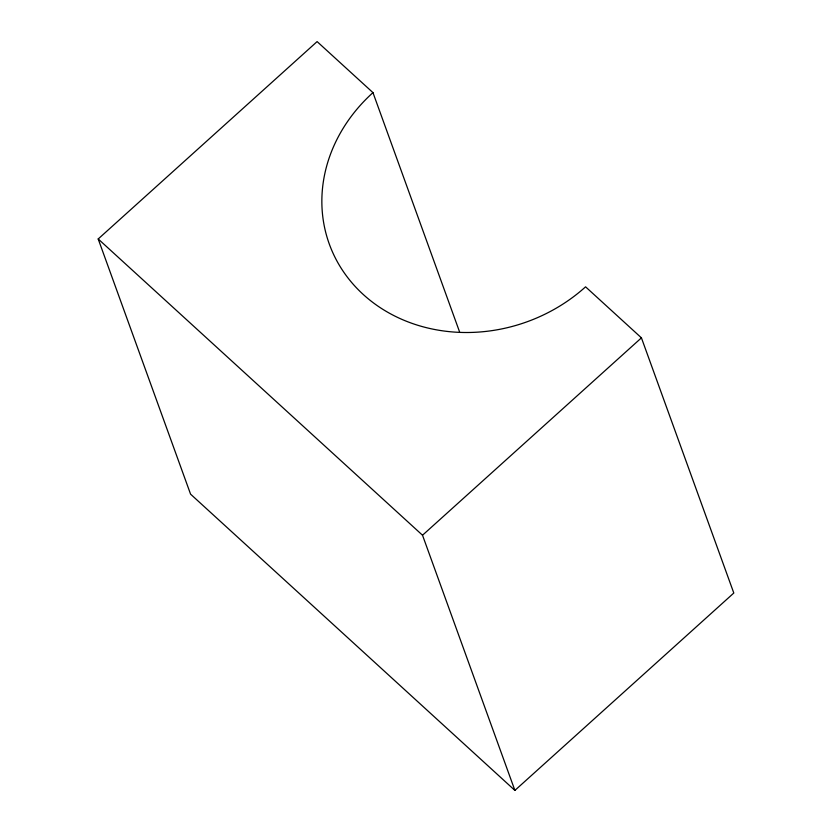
<?xml version="1.0" encoding="UTF-8"?>
<svg xmlns="http://www.w3.org/2000/svg" width="832" height="832" viewBox="0 0 832 832"><rect width="100%" height="100%" fill="white"/><g stroke="black" fill="none" stroke-linecap="round" stroke-linejoin="round"><path stroke-width="1.25" d="M372.965 92.622A159.505 140.442 -19.9 0 0 363.168 294.403A159.505 140.442 -19.9 0 0 585.572 286.832L641.43 337.854L733.803 593.029L514.894 790.4L190.57 494.146L98.197 238.971L317.106 41.6L372.965 92.622L459.586 331.926M514.894 790.4L422.521 535.226L641.43 337.854M98.197 238.971L422.521 535.226"/></g></svg>
